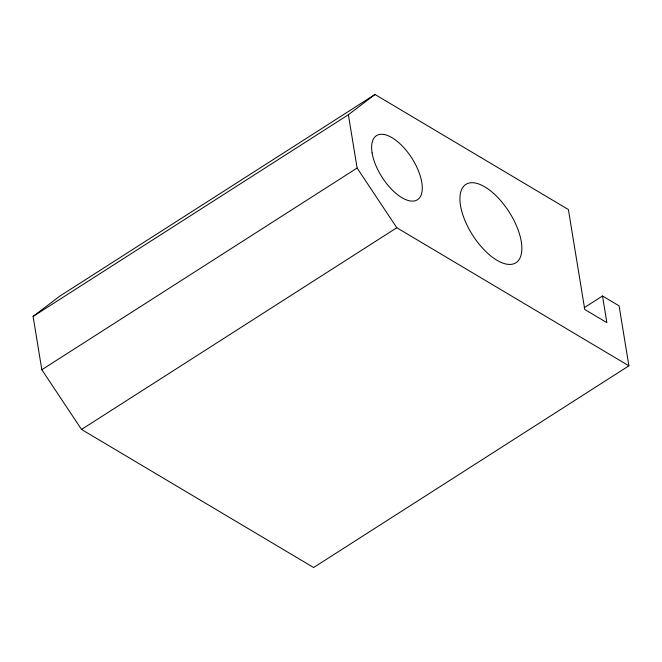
<?xml version="1.0" encoding="UTF-8"?>
<svg xmlns="http://www.w3.org/2000/svg" width="662" height="662" viewBox="0 0 662 662"><rect width="100%" height="100%" fill="white"/><g stroke="black" fill="none" stroke-linecap="round" stroke-linejoin="round"><path stroke-width="0.99" d="M602.503 295.988L619.078 305.852L628.9 365.821L313.614 567.524L81.534 429.448L41.83 369.744L33.1 316.436L59.704 296.179L374.99 94.476L568.393 209.54L584.761 309.493L606.864 322.642L602.503 295.988L584.215 307.689M33.1 316.436L348.386 114.725L374.99 94.476M41.83 369.744L357.116 168.04L348.386 114.725M81.534 429.448L396.819 227.745L628.9 365.821M357.116 168.04L396.819 227.745M460.504 205.493A46.506 21.623 57.4 0 0 511.287 264.353A46.506 21.623 57.4 0 0 500.894 200.876A46.506 21.623 57.4 0 0 460.504 205.493M372.094 152.889A38.048 17.692 57.4 0 0 413.642 201.049A38.048 17.692 57.4 0 0 405.136 149.115A38.048 17.692 57.4 0 0 372.094 152.889"/></g></svg>
